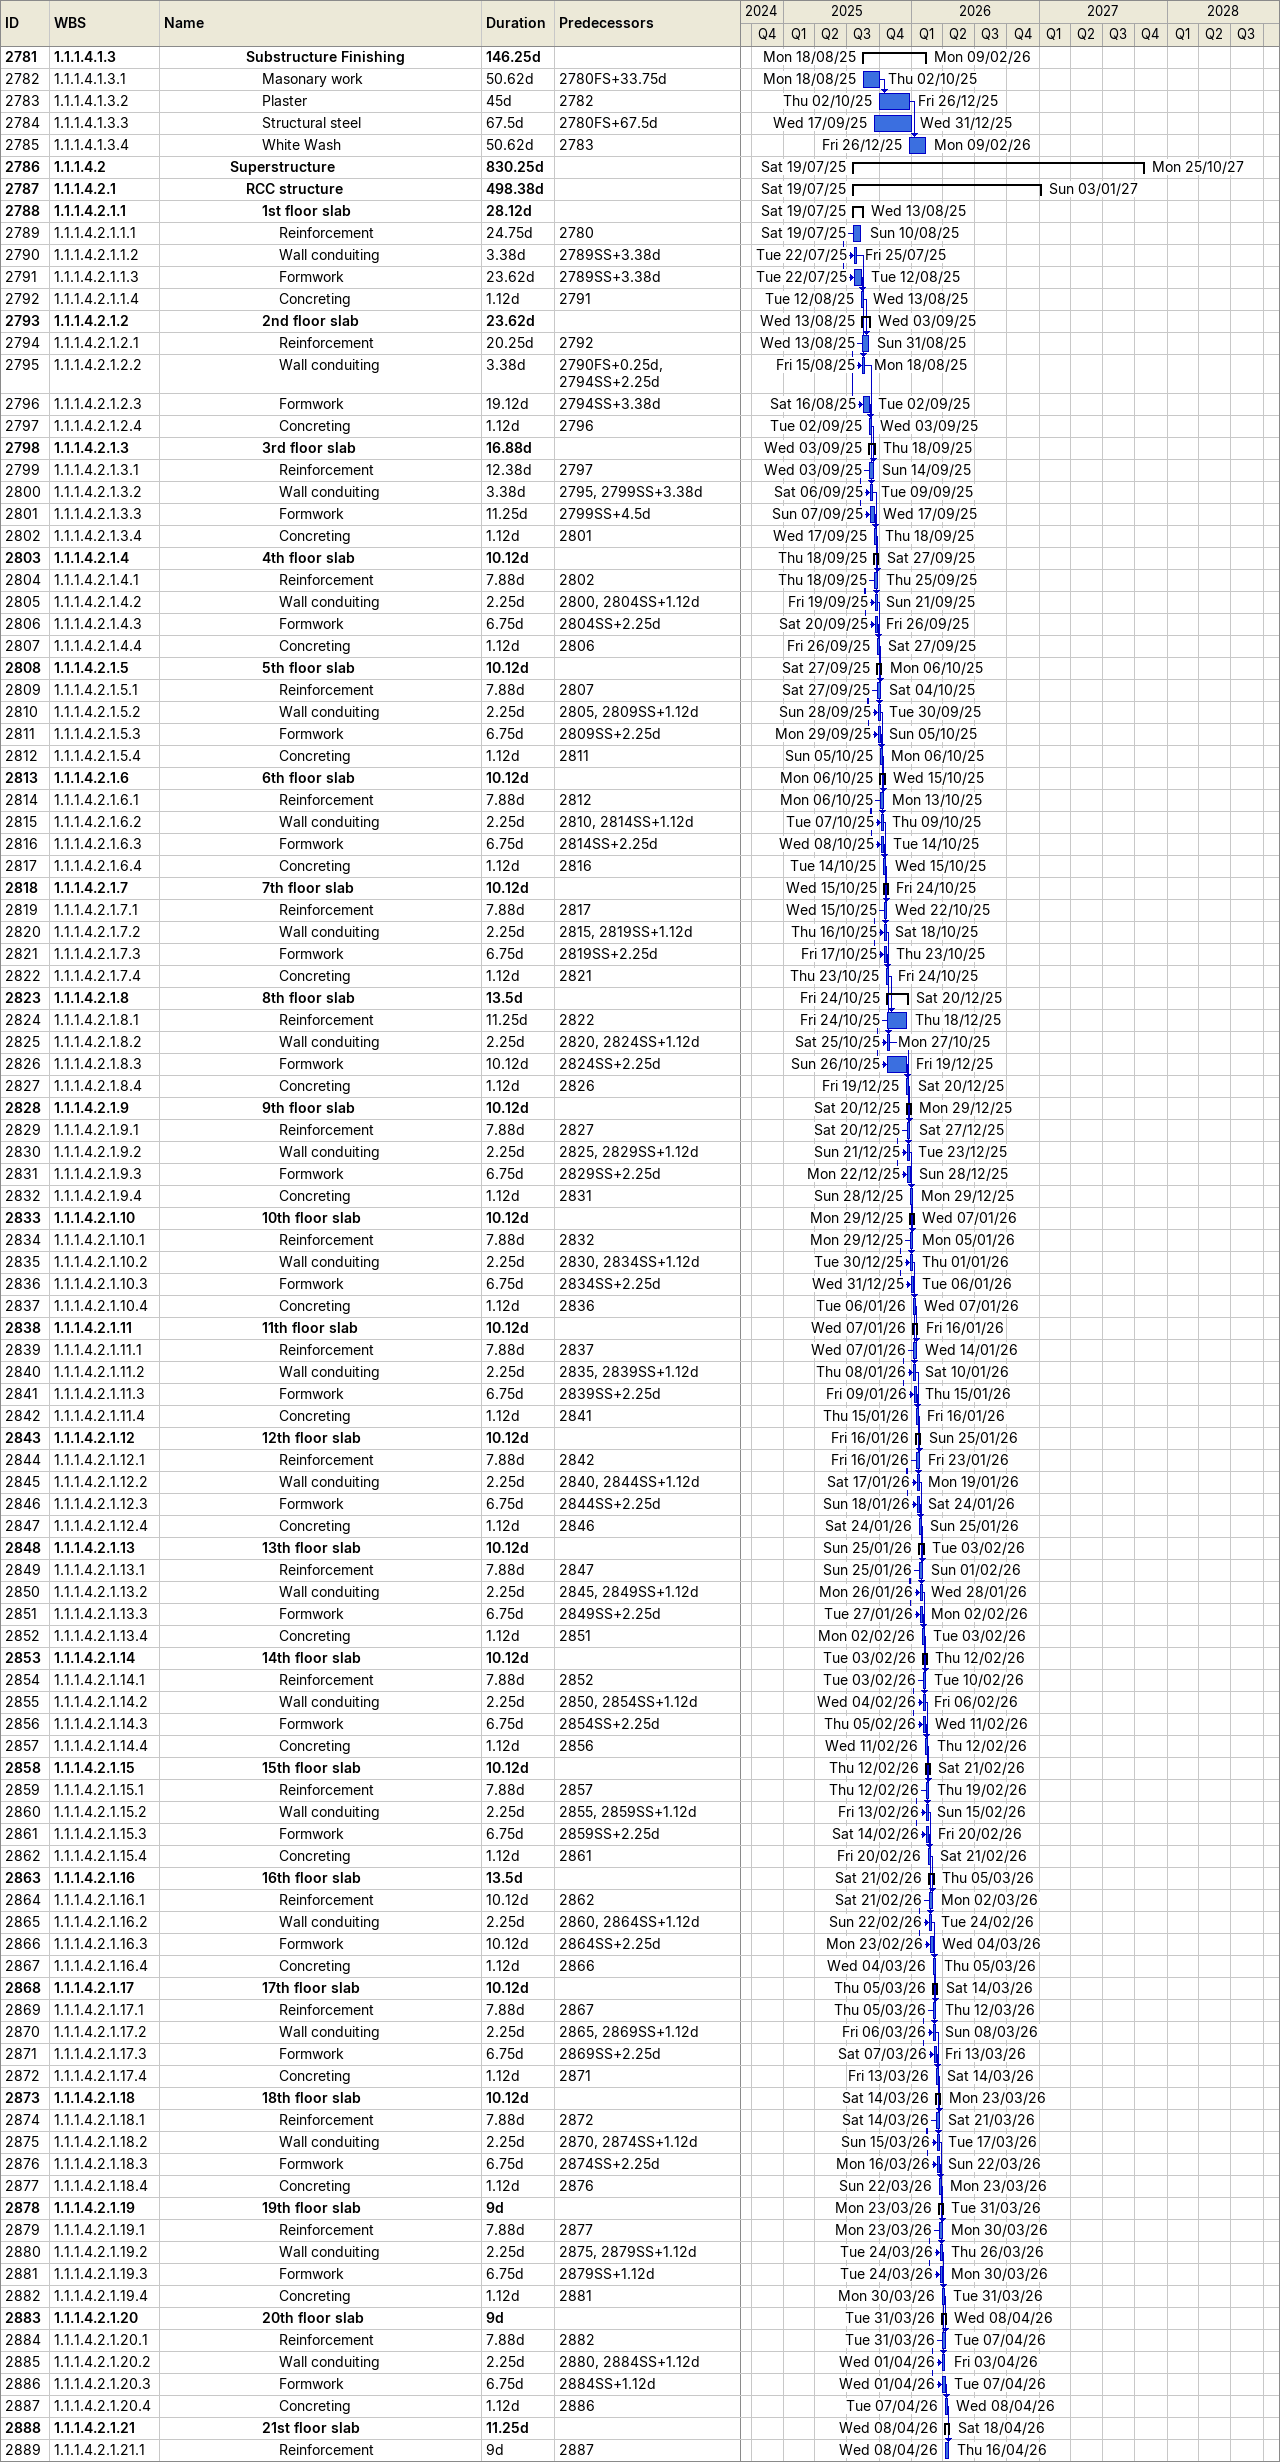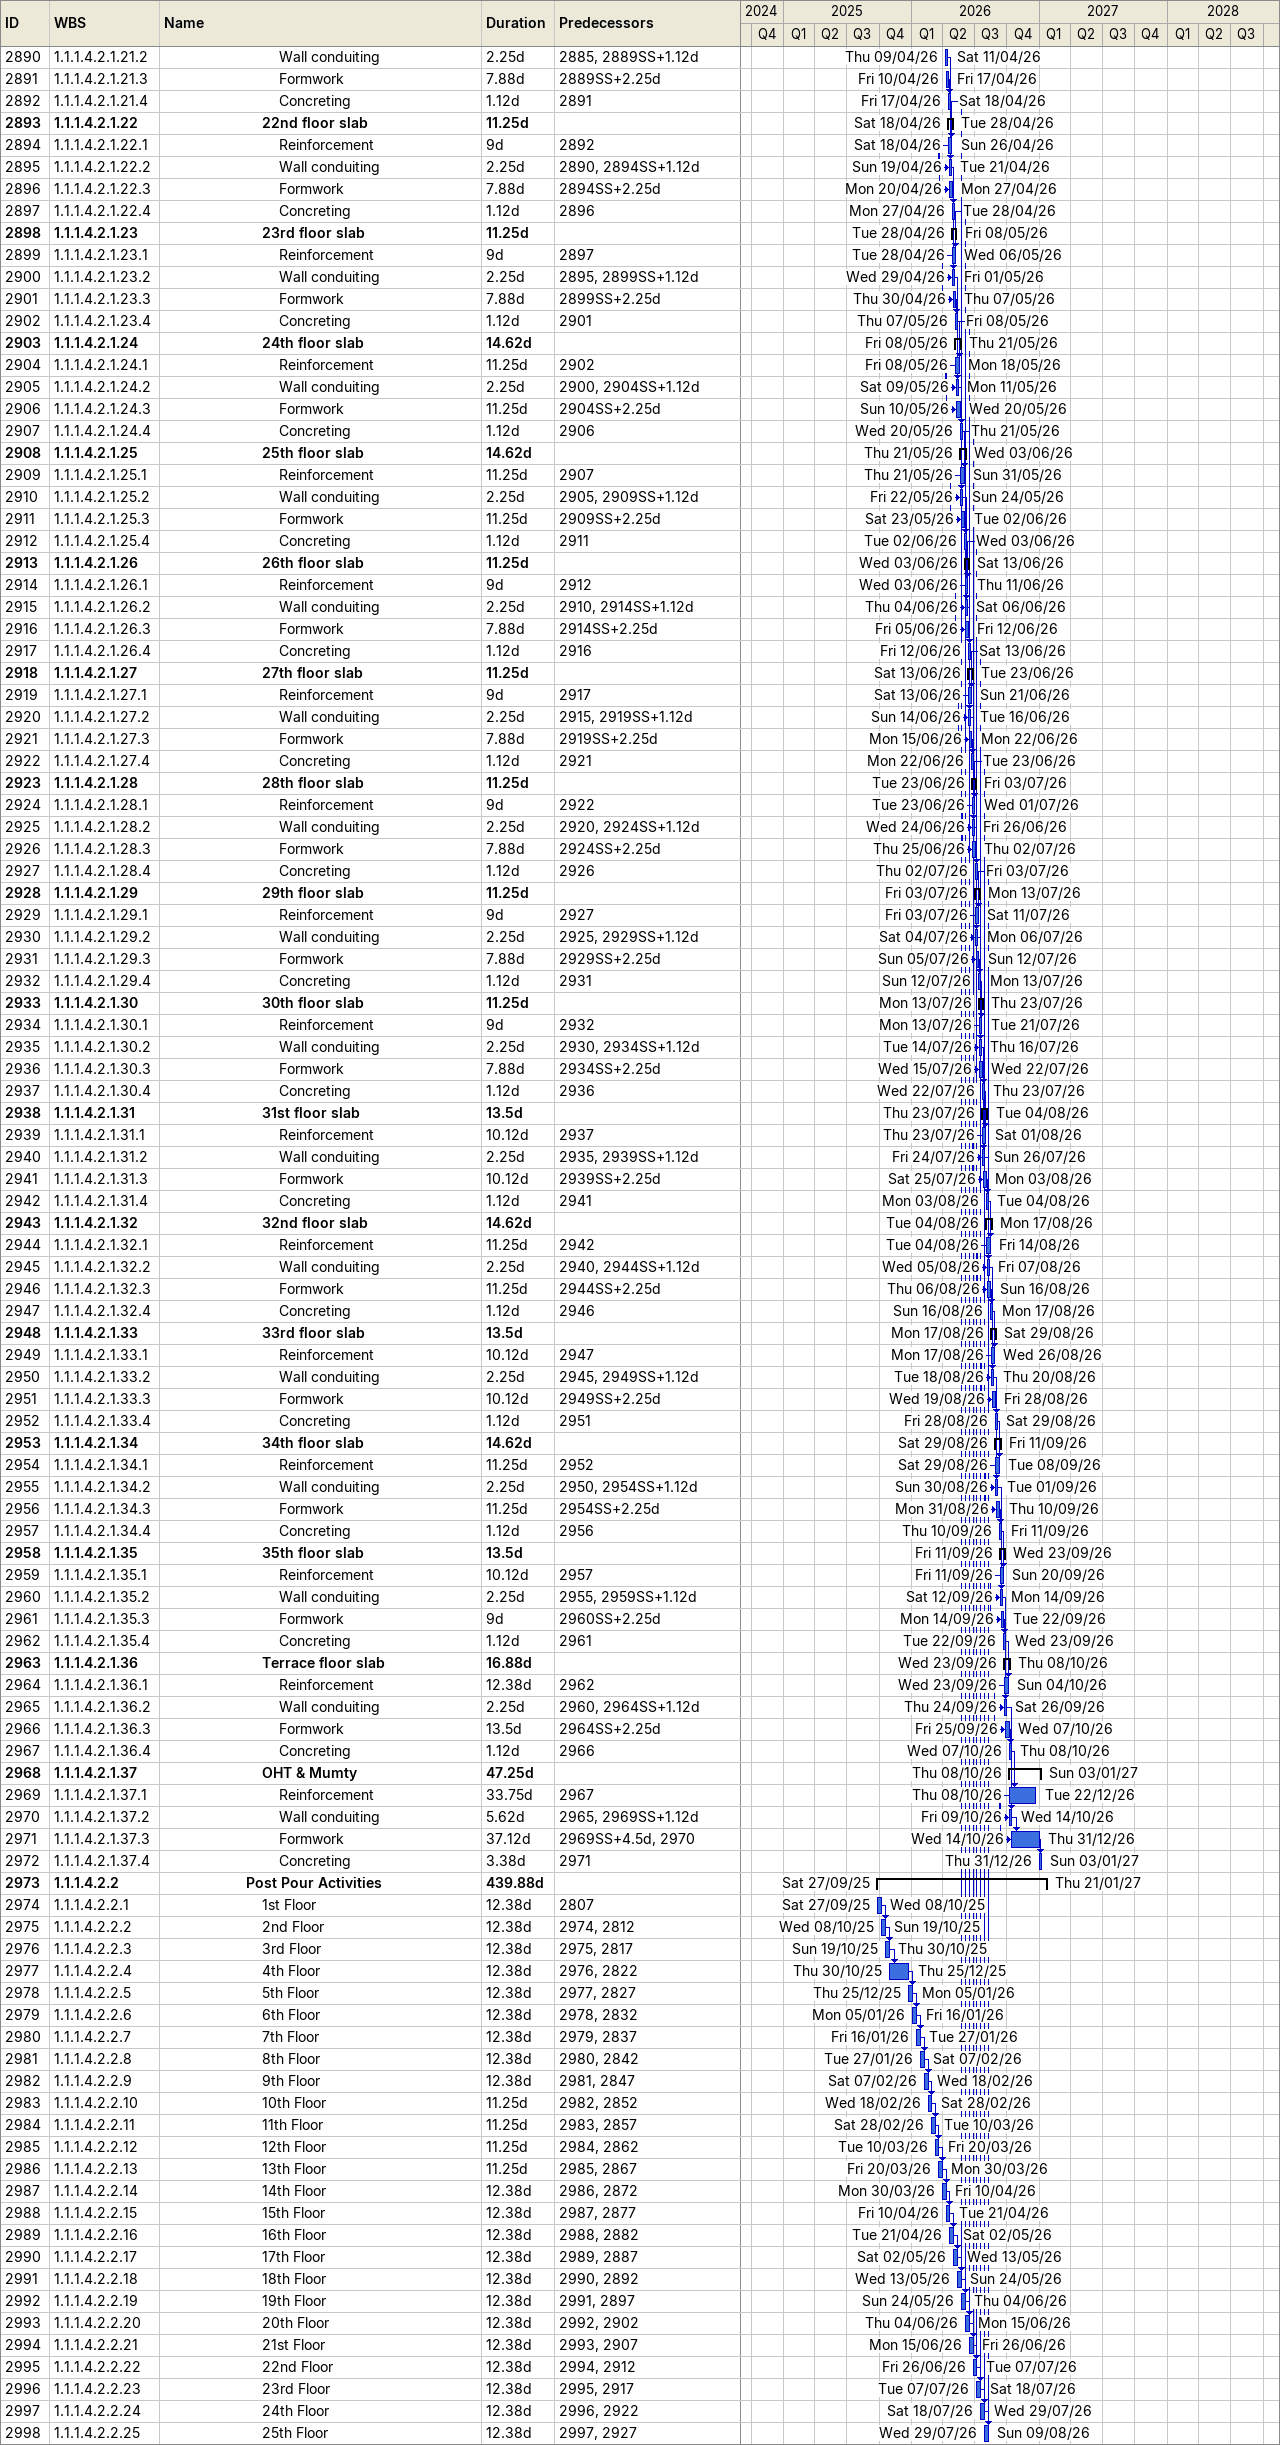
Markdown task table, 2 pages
| ID | WBS | Task | Duration | Start | Finish | Predecessors |
|---|---|---|---|---|---|---|
| 2781 | 1.1.1.4.1.3 | **Substructure Finishing** | 146.25d | 2025-08-18 | 2026-02-09 |  |
| 2782 | 1.1.1.4.1.3.1 | Masonary work | 50.62d | 2025-08-18 | 2025-10-02 | 2780FS+33.75d |
| 2783 | 1.1.1.4.1.3.2 | Plaster | 45d | 2025-10-02 | 2025-12-26 | 2782 |
| 2784 | 1.1.1.4.1.3.3 | Structural steel | 67.5d | 2025-09-17 | 2025-12-31 | 2780FS+67.5d |
| 2785 | 1.1.1.4.1.3.4 | White Wash | 50.62d | 2025-12-26 | 2026-02-09 | 2783 |
| 2786 | 1.1.1.4.2 | **Superstructure** | 830.25d | 2025-07-19 | 2027-10-25 |  |
| 2787 | 1.1.1.4.2.1 | **RCC structure** | 498.38d | 2025-07-19 | 2027-01-03 |  |
| 2788 | 1.1.1.4.2.1.1 | **1st floor slab** | 28.12d | 2025-07-19 | 2025-08-13 |  |
| 2789 | 1.1.1.4.2.1.1.1 | Reinforcement | 24.75d | 2025-07-19 | 2025-08-10 | 2780 |
| 2790 | 1.1.1.4.2.1.1.2 | Wall conduiting | 3.38d | 2025-07-22 | 2025-07-25 | 2789SS+3.38d |
| 2791 | 1.1.1.4.2.1.1.3 | Formwork | 23.62d | 2025-07-22 | 2025-08-12 | 2789SS+3.38d |
| 2792 | 1.1.1.4.2.1.1.4 | Concreting | 1.12d | 2025-08-12 | 2025-08-13 | 2791 |
| 2793 | 1.1.1.4.2.1.2 | **2nd floor slab** | 23.62d | 2025-08-13 | 2025-09-03 |  |
| 2794 | 1.1.1.4.2.1.2.1 | Reinforcement | 20.25d | 2025-08-13 | 2025-08-31 | 2792 |
| 2795 | 1.1.1.4.2.1.2.2 | Wall conduiting | 3.38d | 2025-08-15 | 2025-08-18 | 2790FS+0.25d, 2794SS+2.25d |
| 2796 | 1.1.1.4.2.1.2.3 | Formwork | 19.12d | 2025-08-16 | 2025-09-02 | 2794SS+3.38d |
| 2797 | 1.1.1.4.2.1.2.4 | Concreting | 1.12d | 2025-09-02 | 2025-09-03 | 2796 |
| 2798 | 1.1.1.4.2.1.3 | **3rd floor slab** | 16.88d | 2025-09-03 | 2025-09-18 |  |
| 2799 | 1.1.1.4.2.1.3.1 | Reinforcement | 12.38d | 2025-09-03 | 2025-09-14 | 2797 |
| 2800 | 1.1.1.4.2.1.3.2 | Wall conduiting | 3.38d | 2025-09-06 | 2025-09-09 | 2795, 2799SS+3.38d |
| 2801 | 1.1.1.4.2.1.3.3 | Formwork | 11.25d | 2025-09-07 | 2025-09-17 | 2799SS+4.5d |
| 2802 | 1.1.1.4.2.1.3.4 | Concreting | 1.12d | 2025-09-17 | 2025-09-18 | 2801 |
| 2803 | 1.1.1.4.2.1.4 | **4th floor slab** | 10.12d | 2025-09-18 | 2025-09-27 |  |
| 2804 | 1.1.1.4.2.1.4.1 | Reinforcement | 7.88d | 2025-09-18 | 2025-09-25 | 2802 |
| 2805 | 1.1.1.4.2.1.4.2 | Wall conduiting | 2.25d | 2025-09-19 | 2025-09-21 | 2800, 2804SS+1.12d |
| 2806 | 1.1.1.4.2.1.4.3 | Formwork | 6.75d | 2025-09-20 | 2025-09-26 | 2804SS+2.25d |
| 2807 | 1.1.1.4.2.1.4.4 | Concreting | 1.12d | 2025-09-26 | 2025-09-27 | 2806 |
| 2808 | 1.1.1.4.2.1.5 | **5th floor slab** | 10.12d | 2025-09-27 | 2025-10-06 |  |
| 2809 | 1.1.1.4.2.1.5.1 | Reinforcement | 7.88d | 2025-09-27 | 2025-10-04 | 2807 |
| 2810 | 1.1.1.4.2.1.5.2 | Wall conduiting | 2.25d | 2025-09-28 | 2025-09-30 | 2805, 2809SS+1.12d |
| 2811 | 1.1.1.4.2.1.5.3 | Formwork | 6.75d | 2025-09-29 | 2025-10-05 | 2809SS+2.25d |
| 2812 | 1.1.1.4.2.1.5.4 | Concreting | 1.12d | 2025-10-05 | 2025-10-06 | 2811 |
| 2813 | 1.1.1.4.2.1.6 | **6th floor slab** | 10.12d | 2025-10-06 | 2025-10-15 |  |
| 2814 | 1.1.1.4.2.1.6.1 | Reinforcement | 7.88d | 2025-10-06 | 2025-10-13 | 2812 |
| 2815 | 1.1.1.4.2.1.6.2 | Wall conduiting | 2.25d | 2025-10-07 | 2025-10-09 | 2810, 2814SS+1.12d |
| 2816 | 1.1.1.4.2.1.6.3 | Formwork | 6.75d | 2025-10-08 | 2025-10-14 | 2814SS+2.25d |
| 2817 | 1.1.1.4.2.1.6.4 | Concreting | 1.12d | 2025-10-14 | 2025-10-15 | 2816 |
| 2818 | 1.1.1.4.2.1.7 | **7th floor slab** | 10.12d | 2025-10-15 | 2025-10-24 |  |
| 2819 | 1.1.1.4.2.1.7.1 | Reinforcement | 7.88d | 2025-10-15 | 2025-10-22 | 2817 |
| 2820 | 1.1.1.4.2.1.7.2 | Wall conduiting | 2.25d | 2025-10-16 | 2025-10-18 | 2815, 2819SS+1.12d |
| 2821 | 1.1.1.4.2.1.7.3 | Formwork | 6.75d | 2025-10-17 | 2025-10-23 | 2819SS+2.25d |
| 2822 | 1.1.1.4.2.1.7.4 | Concreting | 1.12d | 2025-10-23 | 2025-10-24 | 2821 |
| 2823 | 1.1.1.4.2.1.8 | **8th floor slab** | 13.5d | 2025-10-24 | 2025-12-20 |  |
| 2824 | 1.1.1.4.2.1.8.1 | Reinforcement | 11.25d | 2025-10-24 | 2025-12-18 | 2822 |
| 2825 | 1.1.1.4.2.1.8.2 | Wall conduiting | 2.25d | 2025-10-25 | 2025-10-27 | 2820, 2824SS+1.12d |
| 2826 | 1.1.1.4.2.1.8.3 | Formwork | 10.12d | 2025-10-26 | 2025-12-19 | 2824SS+2.25d |
| 2827 | 1.1.1.4.2.1.8.4 | Concreting | 1.12d | 2025-12-19 | 2025-12-20 | 2826 |
| 2828 | 1.1.1.4.2.1.9 | **9th floor slab** | 10.12d | 2025-12-20 | 2025-12-29 |  |
| 2829 | 1.1.1.4.2.1.9.1 | Reinforcement | 7.88d | 2025-12-20 | 2025-12-27 | 2827 |
| 2830 | 1.1.1.4.2.1.9.2 | Wall conduiting | 2.25d | 2025-12-21 | 2025-12-23 | 2825, 2829SS+1.12d |
| 2831 | 1.1.1.4.2.1.9.3 | Formwork | 6.75d | 2025-12-22 | 2025-12-28 | 2829SS+2.25d |
| 2832 | 1.1.1.4.2.1.9.4 | Concreting | 1.12d | 2025-12-28 | 2025-12-29 | 2831 |
| 2833 | 1.1.1.4.2.1.10 | **10th floor slab** | 10.12d | 2025-12-29 | 2026-01-07 |  |
| 2834 | 1.1.1.4.2.1.10.1 | Reinforcement | 7.88d | 2025-12-29 | 2026-01-05 | 2832 |
| 2835 | 1.1.1.4.2.1.10.2 | Wall conduiting | 2.25d | 2025-12-30 | 2026-01-01 | 2830, 2834SS+1.12d |
| 2836 | 1.1.1.4.2.1.10.3 | Formwork | 6.75d | 2025-12-31 | 2026-01-06 | 2834SS+2.25d |
| 2837 | 1.1.1.4.2.1.10.4 | Concreting | 1.12d | 2026-01-06 | 2026-01-07 | 2836 |
| 2838 | 1.1.1.4.2.1.11 | **11th floor slab** | 10.12d | 2026-01-07 | 2026-01-16 |  |
| 2839 | 1.1.1.4.2.1.11.1 | Reinforcement | 7.88d | 2026-01-07 | 2026-01-14 | 2837 |
| 2840 | 1.1.1.4.2.1.11.2 | Wall conduiting | 2.25d | 2026-01-08 | 2026-01-10 | 2835, 2839SS+1.12d |
| 2841 | 1.1.1.4.2.1.11.3 | Formwork | 6.75d | 2026-01-09 | 2026-01-15 | 2839SS+2.25d |
| 2842 | 1.1.1.4.2.1.11.4 | Concreting | 1.12d | 2026-01-15 | 2026-01-16 | 2841 |
| 2843 | 1.1.1.4.2.1.12 | **12th floor slab** | 10.12d | 2026-01-16 | 2026-01-25 |  |
| 2844 | 1.1.1.4.2.1.12.1 | Reinforcement | 7.88d | 2026-01-16 | 2026-01-23 | 2842 |
| 2845 | 1.1.1.4.2.1.12.2 | Wall conduiting | 2.25d | 2026-01-17 | 2026-01-19 | 2840, 2844SS+1.12d |
| 2846 | 1.1.1.4.2.1.12.3 | Formwork | 6.75d | 2026-01-18 | 2026-01-24 | 2844SS+2.25d |
| 2847 | 1.1.1.4.2.1.12.4 | Concreting | 1.12d | 2026-01-24 | 2026-01-25 | 2846 |
| 2848 | 1.1.1.4.2.1.13 | **13th floor slab** | 10.12d | 2026-01-25 | 2026-02-03 |  |
| 2849 | 1.1.1.4.2.1.13.1 | Reinforcement | 7.88d | 2026-01-25 | 2026-02-01 | 2847 |
| 2850 | 1.1.1.4.2.1.13.2 | Wall conduiting | 2.25d | 2026-01-26 | 2026-01-28 | 2845, 2849SS+1.12d |
| 2851 | 1.1.1.4.2.1.13.3 | Formwork | 6.75d | 2026-01-27 | 2026-02-02 | 2849SS+2.25d |
| 2852 | 1.1.1.4.2.1.13.4 | Concreting | 1.12d | 2026-02-02 | 2026-02-03 | 2851 |
| 2853 | 1.1.1.4.2.1.14 | **14th floor slab** | 10.12d | 2026-02-03 | 2026-02-12 |  |
| 2854 | 1.1.1.4.2.1.14.1 | Reinforcement | 7.88d | 2026-02-03 | 2026-02-10 | 2852 |
| 2855 | 1.1.1.4.2.1.14.2 | Wall conduiting | 2.25d | 2026-02-04 | 2026-02-06 | 2850, 2854SS+1.12d |
| 2856 | 1.1.1.4.2.1.14.3 | Formwork | 6.75d | 2026-02-05 | 2026-02-11 | 2854SS+2.25d |
| 2857 | 1.1.1.4.2.1.14.4 | Concreting | 1.12d | 2026-02-11 | 2026-02-12 | 2856 |
| 2858 | 1.1.1.4.2.1.15 | **15th floor slab** | 10.12d | 2026-02-12 | 2026-02-21 |  |
| 2859 | 1.1.1.4.2.1.15.1 | Reinforcement | 7.88d | 2026-02-12 | 2026-02-19 | 2857 |
| 2860 | 1.1.1.4.2.1.15.2 | Wall conduiting | 2.25d | 2026-02-13 | 2026-02-15 | 2855, 2859SS+1.12d |
| 2861 | 1.1.1.4.2.1.15.3 | Formwork | 6.75d | 2026-02-14 | 2026-02-20 | 2859SS+2.25d |
| 2862 | 1.1.1.4.2.1.15.4 | Concreting | 1.12d | 2026-02-20 | 2026-02-21 | 2861 |
| 2863 | 1.1.1.4.2.1.16 | **16th floor slab** | 13.5d | 2026-02-21 | 2026-03-05 |  |
| 2864 | 1.1.1.4.2.1.16.1 | Reinforcement | 10.12d | 2026-02-21 | 2026-03-02 | 2862 |
| 2865 | 1.1.1.4.2.1.16.2 | Wall conduiting | 2.25d | 2026-02-22 | 2026-02-24 | 2860, 2864SS+1.12d |
| 2866 | 1.1.1.4.2.1.16.3 | Formwork | 10.12d | 2026-02-23 | 2026-03-04 | 2864SS+2.25d |
| 2867 | 1.1.1.4.2.1.16.4 | Concreting | 1.12d | 2026-03-04 | 2026-03-05 | 2866 |
| 2868 | 1.1.1.4.2.1.17 | **17th floor slab** | 10.12d | 2026-03-05 | 2026-03-14 |  |
| 2869 | 1.1.1.4.2.1.17.1 | Reinforcement | 7.88d | 2026-03-05 | 2026-03-12 | 2867 |
| 2870 | 1.1.1.4.2.1.17.2 | Wall conduiting | 2.25d | 2026-03-06 | 2026-03-08 | 2865, 2869SS+1.12d |
| 2871 | 1.1.1.4.2.1.17.3 | Formwork | 6.75d | 2026-03-07 | 2026-03-13 | 2869SS+2.25d |
| 2872 | 1.1.1.4.2.1.17.4 | Concreting | 1.12d | 2026-03-13 | 2026-03-14 | 2871 |
| 2873 | 1.1.1.4.2.1.18 | **18th floor slab** | 10.12d | 2026-03-14 | 2026-03-23 |  |
| 2874 | 1.1.1.4.2.1.18.1 | Reinforcement | 7.88d | 2026-03-14 | 2026-03-21 | 2872 |
| 2875 | 1.1.1.4.2.1.18.2 | Wall conduiting | 2.25d | 2026-03-15 | 2026-03-17 | 2870, 2874SS+1.12d |
| 2876 | 1.1.1.4.2.1.18.3 | Formwork | 6.75d | 2026-03-16 | 2026-03-22 | 2874SS+2.25d |
| 2877 | 1.1.1.4.2.1.18.4 | Concreting | 1.12d | 2026-03-22 | 2026-03-23 | 2876 |
| 2878 | 1.1.1.4.2.1.19 | **19th floor slab** | 9d | 2026-03-23 | 2026-03-31 |  |
| 2879 | 1.1.1.4.2.1.19.1 | Reinforcement | 7.88d | 2026-03-23 | 2026-03-30 | 2877 |
| 2880 | 1.1.1.4.2.1.19.2 | Wall conduiting | 2.25d | 2026-03-24 | 2026-03-26 | 2875, 2879SS+1.12d |
| 2881 | 1.1.1.4.2.1.19.3 | Formwork | 6.75d | 2026-03-24 | 2026-03-30 | 2879SS+1.12d |
| 2882 | 1.1.1.4.2.1.19.4 | Concreting | 1.12d | 2026-03-30 | 2026-03-31 | 2881 |
| 2883 | 1.1.1.4.2.1.20 | **20th floor slab** | 9d | 2026-03-31 | 2026-04-08 |  |
| 2884 | 1.1.1.4.2.1.20.1 | Reinforcement | 7.88d | 2026-03-31 | 2026-04-07 | 2882 |
| 2885 | 1.1.1.4.2.1.20.2 | Wall conduiting | 2.25d | 2026-04-01 | 2026-04-03 | 2880, 2884SS+1.12d |
| 2886 | 1.1.1.4.2.1.20.3 | Formwork | 6.75d | 2026-04-01 | 2026-04-07 | 2884SS+1.12d |
| 2887 | 1.1.1.4.2.1.20.4 | Concreting | 1.12d | 2026-04-07 | 2026-04-08 | 2886 |
| 2888 | 1.1.1.4.2.1.21 | **21st floor slab** | 11.25d | 2026-04-08 | 2026-04-18 |  |
| 2889 | 1.1.1.4.2.1.21.1 | Reinforcement | 9d | 2026-04-08 | 2026-04-16 | 2887 |
| 2890 | 1.1.1.4.2.1.21.2 | Wall conduiting | 2.25d | 2026-04-09 | 2026-04-11 | 2885, 2889SS+1.12d |
| 2891 | 1.1.1.4.2.1.21.3 | Formwork | 7.88d | 2026-04-10 | 2026-04-17 | 2889SS+2.25d |
| 2892 | 1.1.1.4.2.1.21.4 | Concreting | 1.12d | 2026-04-17 | 2026-04-18 | 2891 |
| 2893 | 1.1.1.4.2.1.22 | **22nd floor slab** | 11.25d | 2026-04-18 | 2026-04-28 |  |
| 2894 | 1.1.1.4.2.1.22.1 | Reinforcement | 9d | 2026-04-18 | 2026-04-26 | 2892 |
| 2895 | 1.1.1.4.2.1.22.2 | Wall conduiting | 2.25d | 2026-04-19 | 2026-04-21 | 2890, 2894SS+1.12d |
| 2896 | 1.1.1.4.2.1.22.3 | Formwork | 7.88d | 2026-04-20 | 2026-04-27 | 2894SS+2.25d |
| 2897 | 1.1.1.4.2.1.22.4 | Concreting | 1.12d | 2026-04-27 | 2026-04-28 | 2896 |
| 2898 | 1.1.1.4.2.1.23 | **23rd floor slab** | 11.25d | 2026-04-28 | 2026-05-08 |  |
| 2899 | 1.1.1.4.2.1.23.1 | Reinforcement | 9d | 2026-04-28 | 2026-05-06 | 2897 |
| 2900 | 1.1.1.4.2.1.23.2 | Wall conduiting | 2.25d | 2026-04-29 | 2026-05-01 | 2895, 2899SS+1.12d |
| 2901 | 1.1.1.4.2.1.23.3 | Formwork | 7.88d | 2026-04-30 | 2026-05-07 | 2899SS+2.25d |
| 2902 | 1.1.1.4.2.1.23.4 | Concreting | 1.12d | 2026-05-07 | 2026-05-08 | 2901 |
| 2903 | 1.1.1.4.2.1.24 | **24th floor slab** | 14.62d | 2026-05-08 | 2026-05-21 |  |
| 2904 | 1.1.1.4.2.1.24.1 | Reinforcement | 11.25d | 2026-05-08 | 2026-05-18 | 2902 |
| 2905 | 1.1.1.4.2.1.24.2 | Wall conduiting | 2.25d | 2026-05-09 | 2026-05-11 | 2900, 2904SS+1.12d |
| 2906 | 1.1.1.4.2.1.24.3 | Formwork | 11.25d | 2026-05-10 | 2026-05-20 | 2904SS+2.25d |
| 2907 | 1.1.1.4.2.1.24.4 | Concreting | 1.12d | 2026-05-20 | 2026-05-21 | 2906 |
| 2908 | 1.1.1.4.2.1.25 | **25th floor slab** | 14.62d | 2026-05-21 | 2026-06-03 |  |
| 2909 | 1.1.1.4.2.1.25.1 | Reinforcement | 11.25d | 2026-05-21 | 2026-05-31 | 2907 |
| 2910 | 1.1.1.4.2.1.25.2 | Wall conduiting | 2.25d | 2026-05-22 | 2026-05-24 | 2905, 2909SS+1.12d |
| 2911 | 1.1.1.4.2.1.25.3 | Formwork | 11.25d | 2026-05-23 | 2026-06-02 | 2909SS+2.25d |
| 2912 | 1.1.1.4.2.1.25.4 | Concreting | 1.12d | 2026-06-02 | 2026-06-03 | 2911 |
| 2913 | 1.1.1.4.2.1.26 | **26th floor slab** | 11.25d | 2026-06-03 | 2026-06-13 |  |
| 2914 | 1.1.1.4.2.1.26.1 | Reinforcement | 9d | 2026-06-03 | 2026-06-11 | 2912 |
| 2915 | 1.1.1.4.2.1.26.2 | Wall conduiting | 2.25d | 2026-06-04 | 2026-06-06 | 2910, 2914SS+1.12d |
| 2916 | 1.1.1.4.2.1.26.3 | Formwork | 7.88d | 2026-06-05 | 2026-06-12 | 2914SS+2.25d |
| 2917 | 1.1.1.4.2.1.26.4 | Concreting | 1.12d | 2026-06-12 | 2026-06-13 | 2916 |
| 2918 | 1.1.1.4.2.1.27 | **27th floor slab** | 11.25d | 2026-06-13 | 2026-06-23 |  |
| 2919 | 1.1.1.4.2.1.27.1 | Reinforcement | 9d | 2026-06-13 | 2026-06-21 | 2917 |
| 2920 | 1.1.1.4.2.1.27.2 | Wall conduiting | 2.25d | 2026-06-14 | 2026-06-16 | 2915, 2919SS+1.12d |
| 2921 | 1.1.1.4.2.1.27.3 | Formwork | 7.88d | 2026-06-15 | 2026-06-22 | 2919SS+2.25d |
| 2922 | 1.1.1.4.2.1.27.4 | Concreting | 1.12d | 2026-06-22 | 2026-06-23 | 2921 |
| 2923 | 1.1.1.4.2.1.28 | **28th floor slab** | 11.25d | 2026-06-23 | 2026-07-03 |  |
| 2924 | 1.1.1.4.2.1.28.1 | Reinforcement | 9d | 2026-06-23 | 2026-07-01 | 2922 |
| 2925 | 1.1.1.4.2.1.28.2 | Wall conduiting | 2.25d | 2026-06-24 | 2026-06-26 | 2920, 2924SS+1.12d |
| 2926 | 1.1.1.4.2.1.28.3 | Formwork | 7.88d | 2026-06-25 | 2026-07-02 | 2924SS+2.25d |
| 2927 | 1.1.1.4.2.1.28.4 | Concreting | 1.12d | 2026-07-02 | 2026-07-03 | 2926 |
| 2928 | 1.1.1.4.2.1.29 | **29th floor slab** | 11.25d | 2026-07-03 | 2026-07-13 |  |
| 2929 | 1.1.1.4.2.1.29.1 | Reinforcement | 9d | 2026-07-03 | 2026-07-11 | 2927 |
| 2930 | 1.1.1.4.2.1.29.2 | Wall conduiting | 2.25d | 2026-07-04 | 2026-07-06 | 2925, 2929SS+1.12d |
| 2931 | 1.1.1.4.2.1.29.3 | Formwork | 7.88d | 2026-07-05 | 2026-07-12 | 2929SS+2.25d |
| 2932 | 1.1.1.4.2.1.29.4 | Concreting | 1.12d | 2026-07-12 | 2026-07-13 | 2931 |
| 2933 | 1.1.1.4.2.1.30 | **30th floor slab** | 11.25d | 2026-07-13 | 2026-07-23 |  |
| 2934 | 1.1.1.4.2.1.30.1 | Reinforcement | 9d | 2026-07-13 | 2026-07-21 | 2932 |
| 2935 | 1.1.1.4.2.1.30.2 | Wall conduiting | 2.25d | 2026-07-14 | 2026-07-16 | 2930, 2934SS+1.12d |
| 2936 | 1.1.1.4.2.1.30.3 | Formwork | 7.88d | 2026-07-15 | 2026-07-22 | 2934SS+2.25d |
| 2937 | 1.1.1.4.2.1.30.4 | Concreting | 1.12d | 2026-07-22 | 2026-07-23 | 2936 |
| 2938 | 1.1.1.4.2.1.31 | **31st floor slab** | 13.5d | 2026-07-23 | 2026-08-04 |  |
| 2939 | 1.1.1.4.2.1.31.1 | Reinforcement | 10.12d | 2026-07-23 | 2026-08-01 | 2937 |
| 2940 | 1.1.1.4.2.1.31.2 | Wall conduiting | 2.25d | 2026-07-24 | 2026-07-26 | 2935, 2939SS+1.12d |
| 2941 | 1.1.1.4.2.1.31.3 | Formwork | 10.12d | 2026-07-25 | 2026-08-03 | 2939SS+2.25d |
| 2942 | 1.1.1.4.2.1.31.4 | Concreting | 1.12d | 2026-08-03 | 2026-08-04 | 2941 |
| 2943 | 1.1.1.4.2.1.32 | **32nd floor slab** | 14.62d | 2026-08-04 | 2026-08-17 |  |
| 2944 | 1.1.1.4.2.1.32.1 | Reinforcement | 11.25d | 2026-08-04 | 2026-08-14 | 2942 |
| 2945 | 1.1.1.4.2.1.32.2 | Wall conduiting | 2.25d | 2026-08-05 | 2026-08-07 | 2940, 2944SS+1.12d |
| 2946 | 1.1.1.4.2.1.32.3 | Formwork | 11.25d | 2026-08-06 | 2026-08-16 | 2944SS+2.25d |
| 2947 | 1.1.1.4.2.1.32.4 | Concreting | 1.12d | 2026-08-16 | 2026-08-17 | 2946 |
| 2948 | 1.1.1.4.2.1.33 | **33rd floor slab** | 13.5d | 2026-08-17 | 2026-08-29 |  |
| 2949 | 1.1.1.4.2.1.33.1 | Reinforcement | 10.12d | 2026-08-17 | 2026-08-26 | 2947 |
| 2950 | 1.1.1.4.2.1.33.2 | Wall conduiting | 2.25d | 2026-08-18 | 2026-08-20 | 2945, 2949SS+1.12d |
| 2951 | 1.1.1.4.2.1.33.3 | Formwork | 10.12d | 2026-08-19 | 2026-08-28 | 2949SS+2.25d |
| 2952 | 1.1.1.4.2.1.33.4 | Concreting | 1.12d | 2026-08-28 | 2026-08-29 | 2951 |
| 2953 | 1.1.1.4.2.1.34 | **34th floor slab** | 14.62d | 2026-08-29 | 2026-09-11 |  |
| 2954 | 1.1.1.4.2.1.34.1 | Reinforcement | 11.25d | 2026-08-29 | 2026-09-08 | 2952 |
| 2955 | 1.1.1.4.2.1.34.2 | Wall conduiting | 2.25d | 2026-08-30 | 2026-09-01 | 2950, 2954SS+1.12d |
| 2956 | 1.1.1.4.2.1.34.3 | Formwork | 11.25d | 2026-08-31 | 2026-09-10 | 2954SS+2.25d |
| 2957 | 1.1.1.4.2.1.34.4 | Concreting | 1.12d | 2026-09-10 | 2026-09-11 | 2956 |
| 2958 | 1.1.1.4.2.1.35 | **35th floor slab** | 13.5d | 2026-09-11 | 2026-09-23 |  |
| 2959 | 1.1.1.4.2.1.35.1 | Reinforcement | 10.12d | 2026-09-11 | 2026-09-20 | 2957 |
| 2960 | 1.1.1.4.2.1.35.2 | Wall conduiting | 2.25d | 2026-09-12 | 2026-09-14 | 2955, 2959SS+1.12d |
| 2961 | 1.1.1.4.2.1.35.3 | Formwork | 9d | 2026-09-14 | 2026-09-22 | 2960SS+2.25d |
| 2962 | 1.1.1.4.2.1.35.4 | Concreting | 1.12d | 2026-09-22 | 2026-09-23 | 2961 |
| 2963 | 1.1.1.4.2.1.36 | **Terrace floor slab** | 16.88d | 2026-09-23 | 2026-10-08 |  |
| 2964 | 1.1.1.4.2.1.36.1 | Reinforcement | 12.38d | 2026-09-23 | 2026-10-04 | 2962 |
| 2965 | 1.1.1.4.2.1.36.2 | Wall conduiting | 2.25d | 2026-09-24 | 2026-09-26 | 2960, 2964SS+1.12d |
| 2966 | 1.1.1.4.2.1.36.3 | Formwork | 13.5d | 2026-09-25 | 2026-10-07 | 2964SS+2.25d |
| 2967 | 1.1.1.4.2.1.36.4 | Concreting | 1.12d | 2026-10-07 | 2026-10-08 | 2966 |
| 2968 | 1.1.1.4.2.1.37 | **OHT & Mumty** | 47.25d | 2026-10-08 | 2027-01-03 |  |
| 2969 | 1.1.1.4.2.1.37.1 | Reinforcement | 33.75d | 2026-10-08 | 2026-12-22 | 2967 |
| 2970 | 1.1.1.4.2.1.37.2 | Wall conduiting | 5.62d | 2026-10-09 | 2026-10-14 | 2965, 2969SS+1.12d |
| 2971 | 1.1.1.4.2.1.37.3 | Formwork | 37.12d | 2026-10-14 | 2026-12-31 | 2969SS+4.5d, 2970 |
| 2972 | 1.1.1.4.2.1.37.4 | Concreting | 3.38d | 2026-12-31 | 2027-01-03 | 2971 |
| 2973 | 1.1.1.4.2.2 | **Post Pour Activities** | 439.88d | 2025-09-27 | 2027-01-21 |  |
| 2974 | 1.1.1.4.2.2.1 | 1st Floor | 12.38d | 2025-09-27 | 2025-10-08 | 2807 |
| 2975 | 1.1.1.4.2.2.2 | 2nd Floor | 12.38d | 2025-10-08 | 2025-10-19 | 2974, 2812 |
| 2976 | 1.1.1.4.2.2.3 | 3rd Floor | 12.38d | 2025-10-19 | 2025-10-30 | 2975, 2817 |
| 2977 | 1.1.1.4.2.2.4 | 4th Floor | 12.38d | 2025-10-30 | 2025-12-25 | 2976, 2822 |
| 2978 | 1.1.1.4.2.2.5 | 5th Floor | 12.38d | 2025-12-25 | 2026-01-05 | 2977, 2827 |
| 2979 | 1.1.1.4.2.2.6 | 6th Floor | 12.38d | 2026-01-05 | 2026-01-16 | 2978, 2832 |
| 2980 | 1.1.1.4.2.2.7 | 7th Floor | 12.38d | 2026-01-16 | 2026-01-27 | 2979, 2837 |
| 2981 | 1.1.1.4.2.2.8 | 8th Floor | 12.38d | 2026-01-27 | 2026-02-07 | 2980, 2842 |
| 2982 | 1.1.1.4.2.2.9 | 9th Floor | 12.38d | 2026-02-07 | 2026-02-18 | 2981, 2847 |
| 2983 | 1.1.1.4.2.2.10 | 10th Floor | 11.25d | 2026-02-18 | 2026-02-28 | 2982, 2852 |
| 2984 | 1.1.1.4.2.2.11 | 11th Floor | 11.25d | 2026-02-28 | 2026-03-10 | 2983, 2857 |
| 2985 | 1.1.1.4.2.2.12 | 12th Floor | 11.25d | 2026-03-10 | 2026-03-20 | 2984, 2862 |
| 2986 | 1.1.1.4.2.2.13 | 13th Floor | 11.25d | 2026-03-20 | 2026-03-30 | 2985, 2867 |
| 2987 | 1.1.1.4.2.2.14 | 14th Floor | 12.38d | 2026-03-30 | 2026-04-10 | 2986, 2872 |
| 2988 | 1.1.1.4.2.2.15 | 15th Floor | 12.38d | 2026-04-10 | 2026-04-21 | 2987, 2877 |
| 2989 | 1.1.1.4.2.2.16 | 16th Floor | 12.38d | 2026-04-21 | 2026-05-02 | 2988, 2882 |
| 2990 | 1.1.1.4.2.2.17 | 17th Floor | 12.38d | 2026-05-02 | 2026-05-13 | 2989, 2887 |
| 2991 | 1.1.1.4.2.2.18 | 18th Floor | 12.38d | 2026-05-13 | 2026-05-24 | 2990, 2892 |
| 2992 | 1.1.1.4.2.2.19 | 19th Floor | 12.38d | 2026-05-24 | 2026-06-04 | 2991, 2897 |
| 2993 | 1.1.1.4.2.2.20 | 20th Floor | 12.38d | 2026-06-04 | 2026-06-15 | 2992, 2902 |
| 2994 | 1.1.1.4.2.2.21 | 21st Floor | 12.38d | 2026-06-15 | 2026-06-26 | 2993, 2907 |
| 2995 | 1.1.1.4.2.2.22 | 22nd Floor | 12.38d | 2026-06-26 | 2026-07-07 | 2994, 2912 |
| 2996 | 1.1.1.4.2.2.23 | 23rd Floor | 12.38d | 2026-07-07 | 2026-07-18 | 2995, 2917 |
| 2997 | 1.1.1.4.2.2.24 | 24th Floor | 12.38d | 2026-07-18 | 2026-07-29 | 2996, 2922 |
| 2998 | 1.1.1.4.2.2.25 | 25th Floor | 12.38d | 2026-07-29 | 2026-08-09 | 2997, 2927 |
